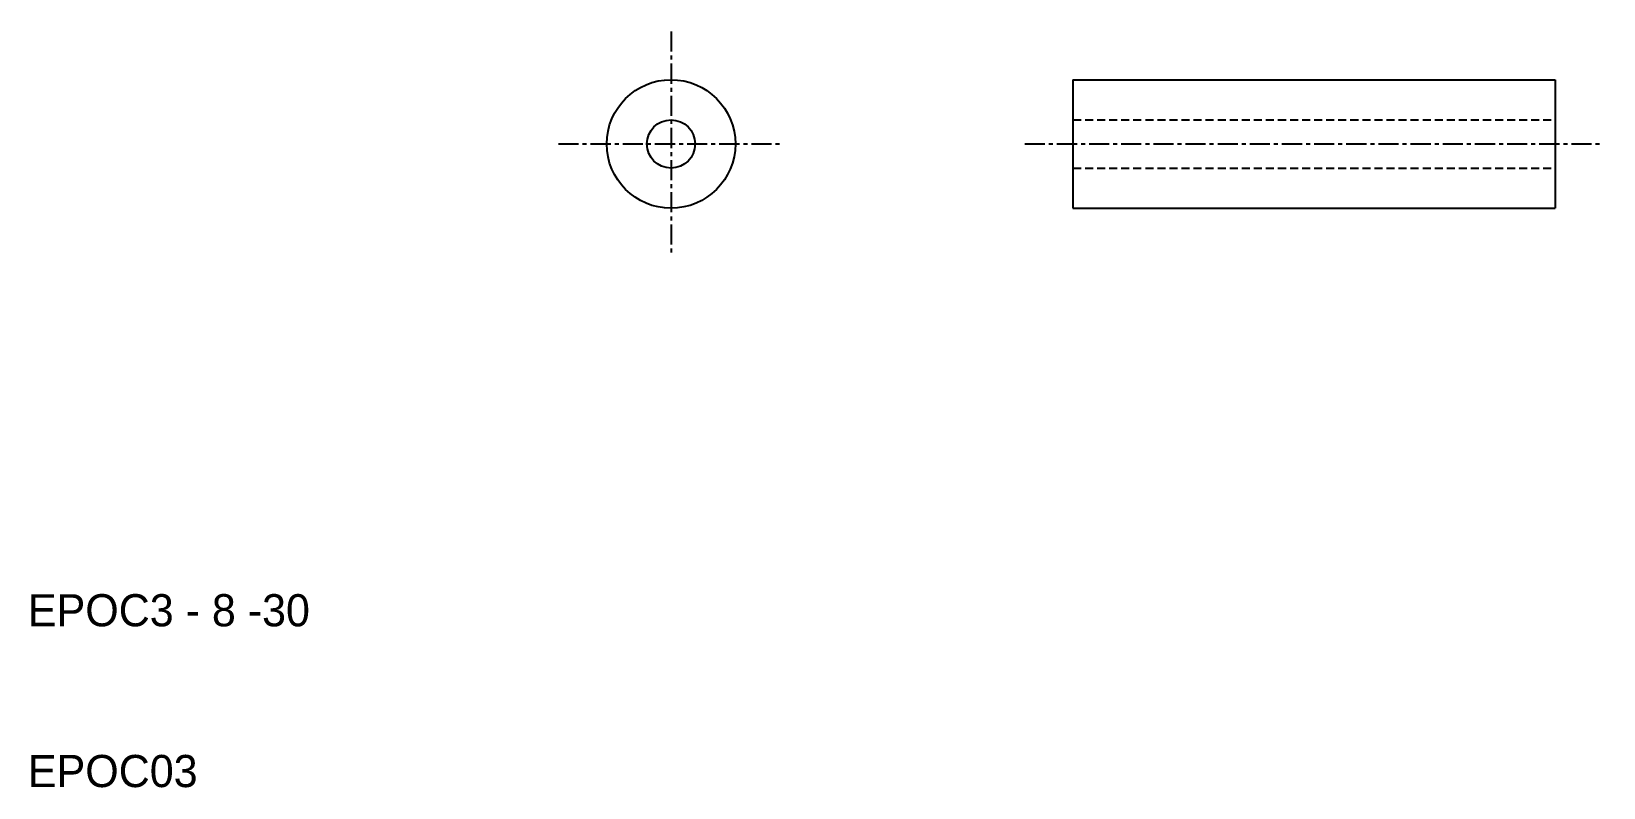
# Model space of a CAD drawing. Extents: x 10.2 to 108, y 10 to 57.
import ezdxf

# ---------------------------------------------------------------- set-up
doc = ezdxf.new("R2010")
doc.units = 0
doc.linetypes.add('CENTER', pattern=[2, 1.25, -0.25, 0.25, -0.25])
doc.linetypes.add('DASHED', pattern=[0.75, 0.5, -0.25])
doc.layers.get('0').update_dxf_attribs({"linetype": 'CONTINUOUS'})
doc.layers.add('CENTER', color=1, linetype='CENTER')

msp = doc.modelspace()

# ---------------------------------------------------------------- linework, layer by layer
at = {"color": 7, "linetype": 'CONTINUOUS'}
for p, q in [((75, 54), (105, 54)), ((75, 54), (75, 46)), ((105, 54), (105, 46)), ((75, 46), (105, 46))]:
    msp.add_line(p, q, dxfattribs=at)
at = {"color": 3, "linetype": 'DASHED'}
for p, q in [((75, 51.5), (105, 51.5)), ((75, 48.5), (105, 48.5))]:
    msp.add_line(p, q, dxfattribs=at)
at = {"color": 7, "linetype": 'CONTINUOUS'}
for radius in [4, 1.5]:
    msp.add_circle((50, 50), radius, dxfattribs=at)
at = {"layer": 'CENTER', "color": 1, "linetype": 'CENTER'}
for p, q in [((50, 57), (50, 43)), ((43, 50), (57, 50)), ((72, 50), (108, 50))]:
    msp.add_line(p, q, dxfattribs=at)

# ---------------------------------------------------------------- texts
at = {"color": 7, "linetype": 'CONTINUOUS'}
for s, p in [('EPOC3 - 8 -30', (10, 20)), ('EPOC03', (10, 10))]:
    msp.add_text(s, height=2, dxfattribs=at).set_placement(p)

doc.saveas('drawing.dxf')
